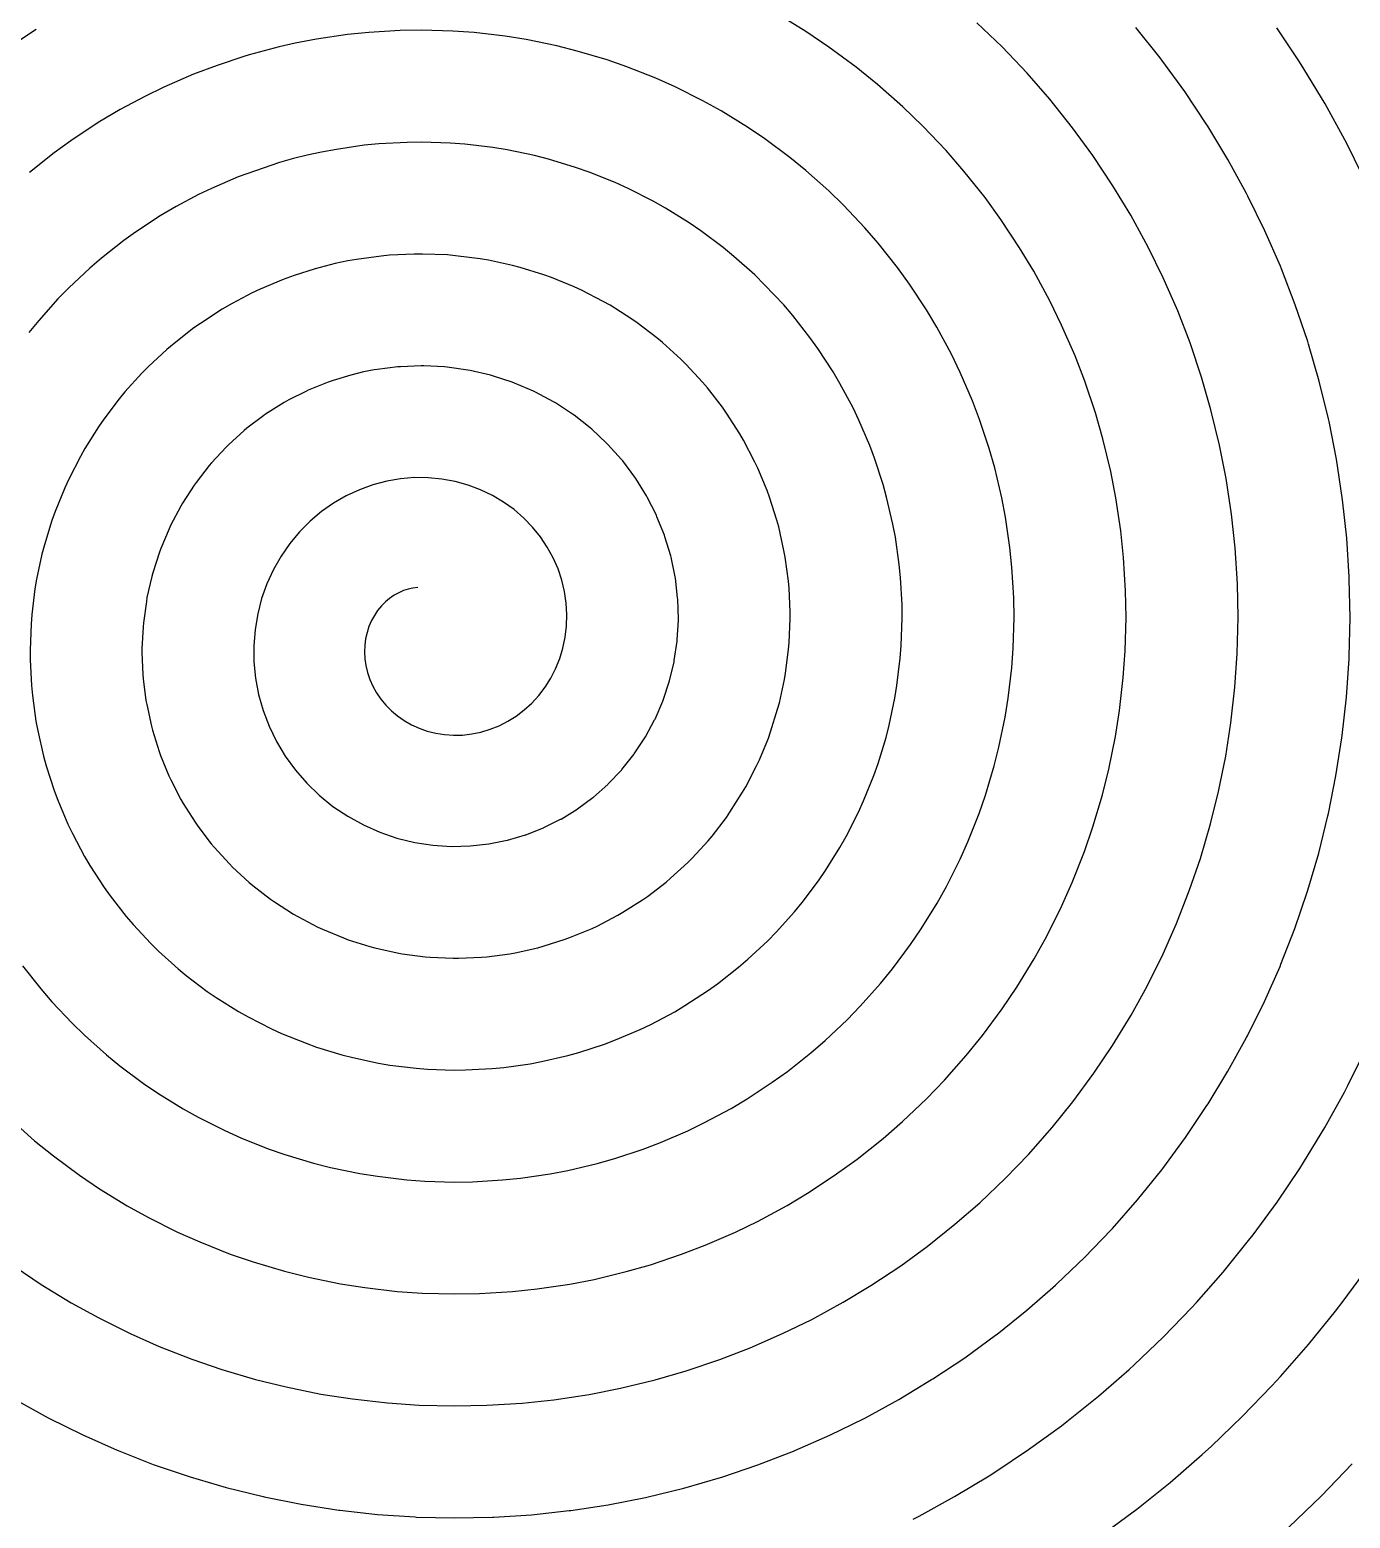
# Model space of a CAD drawing. Header units: inches. Extents: x -2.6 to 2.66, y -2.63 to 2.64.
# Drawn here: x -0.401 to 0.896, y -0.868 to 0.593 of the extents above; entities that cross this region are included whole.
import ezdxf

# ---------------------------------------------------------------- set-up
doc = ezdxf.new("R2010")
doc.units = ezdxf.units.IN
doc.header["$MEASUREMENT"] = 0
doc.linetypes.add('Continuous2', pattern=[0])
doc.layers.add('inner', color=1, linetype='Continuous')

msp = doc.modelspace()

# ---------------------------------------------------------------- linework, layer by layer
at = {"layer": 'inner', "color": 176, "linetype": 'Continuous2', "lineweight": -3}
for p, q in [((0.3612, 0.5917), (0.3328, 0.6091)), ((0.5537, 0.5766), (0.5291, 0.6002)), ((-0.3946, 0.5939), (-0.4238, 0.5745)), ((-0.089, 0.5887), (-0.1193, 0.5842)), ((-0.0681, 0.5909), (-0.089, 0.5887)), ((-0.0373, 0.5927), (-0.0681, 0.5909)), ((-0.0163, 0.593), (-0.0373, 0.5927)), ((0.0145, 0.5922), (-0.0163, 0.593)), ((0.0353, 0.5907), (0.0145, 0.5922)), ((0.0659, 0.5872), (0.0353, 0.5907)), ((0.0864, 0.5839), (0.0659, 0.5872)), ((0.3837, 0.5765), (0.3612, 0.5917)), ((0.7089, 0.5659), (0.6851, 0.5956)), ((0.8459, 0.562), (0.8235, 0.5955)), ((-0.156, 0.5767), (-0.1854, 0.5689)), ((-0.1404, 0.5802), (-0.156, 0.5767)), ((-0.1193, 0.5842), (-0.1404, 0.5802)), ((0.1165, 0.5777), (0.0864, 0.5839)), ((0.1366, 0.5726), (0.1165, 0.5777)), ((0.1659, 0.5639), (0.1366, 0.5726)), ((0.4104, 0.5567), (0.3837, 0.5765)), ((0.5783, 0.5507), (0.5537, 0.5766)), ((-0.2169, 0.5584), (-0.2402, 0.5498)), ((-0.1909, 0.5672), (-0.2169, 0.5584)), ((-0.1854, 0.5689), (-0.1909, 0.5672)), ((0.1854, 0.5571), (0.1659, 0.5639)), ((0.2139, 0.5458), (0.1854, 0.5571)), ((0.4315, 0.5397), (0.4104, 0.5567)), ((0.7107, 0.5636), (0.7089, 0.5659)), ((0.7331, 0.5328), (0.7107, 0.5636)), ((0.8502, 0.5552), (0.8459, 0.562)), ((-0.2402, 0.5498), (-0.2692, 0.5371)), ((0.2327, 0.5374), (0.2139, 0.5458)), ((0.6007, 0.5252), (0.5783, 0.5507)), ((0.8709, 0.5207), (0.8502, 0.5552)), ((-0.288, 0.5281), (-0.3122, 0.5151)), ((-0.2692, 0.5371), (-0.288, 0.5281)), ((0.26, 0.5237), (0.2327, 0.5374)), ((0.4564, 0.5177), (0.4315, 0.5397)), ((0.7543, 0.5011), (0.7331, 0.5328)), ((-0.3122, 0.5151), (-0.3337, 0.5023)), ((0.2779, 0.5138), (0.26, 0.5237)), ((0.3038, 0.4978), (0.2779, 0.5138)), ((0.4758, 0.4989), (0.4564, 0.5177)), ((0.6229, 0.4973), (0.6007, 0.5252)), ((0.8903, 0.4854), (0.8709, 0.5207)), ((-0.3337, 0.5023), (-0.3606, 0.4845)), ((0.3207, 0.4864), (0.3038, 0.4978)), ((0.4987, 0.4749), (0.4758, 0.4989)), ((0.6429, 0.47), (0.6229, 0.4973)), ((0.7558, 0.4987), (0.7543, 0.5011)), ((0.7755, 0.4661), (0.7558, 0.4987)), ((-0.3606, 0.4845), (-0.3772, 0.4725)), ((-0.0304, 0.4829), (-0.0582, 0.4814)), ((-0.0159, 0.4831), (-0.0304, 0.4829)), ((0.0118, 0.4822), (-0.0159, 0.4831)), ((0.3452, 0.4682), (0.3207, 0.4864)), ((0.8939, 0.4784), (0.8903, 0.4854)), ((-0.3772, 0.4725), (-0.4013, 0.4534)), ((-0.1286, 0.4702), (-0.1419, 0.4669)), ((-0.1145, 0.4733), (-0.1286, 0.4702)), ((-0.0999, 0.476), (-0.1145, 0.4733)), ((-0.0726, 0.48), (-0.0999, 0.476)), ((-0.0582, 0.4814), (-0.0726, 0.48)), ((0.0261, 0.4811), (0.0118, 0.4822)), ((0.0536, 0.4778), (0.0261, 0.4811)), ((0.0677, 0.4755), (0.0536, 0.4778)), ((0.0947, 0.4699), (0.0677, 0.4755)), ((0.1085, 0.4663), (0.0947, 0.4699)), ((0.3609, 0.4554), (0.3452, 0.4682)), ((0.5163, 0.4546), (0.4987, 0.4749)), ((0.6626, 0.4403), (0.6429, 0.47)), ((0.9116, 0.4422), (0.8939, 0.4784)), ((-0.1793, 0.4551), (-0.1962, 0.449)), ((-0.1558, 0.463), (-0.1793, 0.4551)), ((-0.1419, 0.4669), (-0.1558, 0.463)), ((0.1349, 0.4583), (0.1085, 0.4663)), ((0.1482, 0.4537), (0.1349, 0.4583)), ((0.1738, 0.4434), (0.1482, 0.4537)), ((0.3836, 0.4352), (0.3609, 0.4554)), ((0.537, 0.4287), (0.5163, 0.4546)), ((0.7937, 0.4328), (0.7755, 0.4661)), ((-0.1962, 0.449), (-0.2225, 0.4376)), ((0.1865, 0.4377), (0.1738, 0.4434)), ((0.6801, 0.4114), (0.6626, 0.4403)), ((-0.2353, 0.4316), (-0.2573, 0.4199)), ((-0.2225, 0.4376), (-0.2353, 0.4316)), ((0.2111, 0.4252), (0.1865, 0.4377)), ((0.2232, 0.4184), (0.2111, 0.4252)), ((0.3981, 0.4211), (0.3836, 0.4352)), ((0.5527, 0.407), (0.537, 0.4287)), ((0.795, 0.4302), (0.7937, 0.4328)), ((0.8118, 0.3961), (0.795, 0.4302)), ((-0.2729, 0.4107), (-0.2972, 0.3947)), ((-0.2573, 0.4199), (-0.2729, 0.4107)), ((0.2465, 0.4039), (0.2232, 0.4184)), ((0.419, 0.399), (0.3981, 0.4211)), ((0.6971, 0.3801), (0.6801, 0.4114)), ((-0.2972, 0.3947), (-0.3086, 0.3865)), ((0.2579, 0.3961), (0.2465, 0.4039)), ((0.2799, 0.3796), (0.2579, 0.3961)), ((0.4321, 0.3838), (0.419, 0.399)), ((0.571, 0.3794), (0.5527, 0.407)), ((0.827, 0.3613), (0.8118, 0.3961)), ((-0.3086, 0.3865), (-0.3305, 0.3693)), ((0.451, 0.36), (0.4321, 0.3838)), ((0.712, 0.3499), (0.6971, 0.3801)), ((-0.3305, 0.3693), (-0.3421, 0.3593)), ((-0.0886, 0.3664), (-0.1011, 0.3638)), ((-0.0802, 0.3679), (-0.0886, 0.3664)), ((-0.0561, 0.3712), (-0.0802, 0.3679)), ((-0.0479, 0.372), (-0.0561, 0.3712)), ((-0.0235, 0.3732), (-0.0479, 0.372)), ((-0.0153, 0.3732), (-0.0235, 0.3732)), ((0.0091, 0.3723), (-0.0153, 0.3732)), ((0.0172, 0.3716), (0.0091, 0.3723)), ((0.0413, 0.3685), (0.0172, 0.3716)), ((0.0493, 0.3672), (0.0413, 0.3685)), ((0.073, 0.362), (0.0493, 0.3672)), ((0.2905, 0.3709), (0.2799, 0.3796)), ((0.3109, 0.3527), (0.2905, 0.3709)), ((0.5848, 0.3565), (0.571, 0.3794)), ((-0.3421, 0.3593), (-0.3627, 0.3399)), ((-0.1415, 0.352), (-0.1521, 0.3482)), ((-0.1207, 0.3587), (-0.1415, 0.352)), ((-0.1011, 0.3638), (-0.1207, 0.3587)), ((0.0807, 0.36), (0.073, 0.362)), ((0.1038, 0.3528), (0.0807, 0.36)), ((0.1113, 0.3502), (0.1038, 0.3528)), ((0.3206, 0.3431), (0.3109, 0.3527)), ((0.4627, 0.3438), (0.451, 0.36)), ((0.6006, 0.3274), (0.5848, 0.3565)), ((0.8281, 0.3588), (0.827, 0.3613)), ((0.8417, 0.3233), (0.8281, 0.3588)), ((-0.3627, 0.3399), (-0.3733, 0.3291)), ((-0.1747, 0.3386), (-0.1826, 0.335)), ((-0.1521, 0.3482), (-0.1747, 0.3386)), ((0.1336, 0.341), (0.1113, 0.3502)), ((0.1407, 0.3377), (0.1336, 0.341)), ((0.1622, 0.3267), (0.1407, 0.3377)), ((0.3394, 0.3232), (0.3206, 0.3431)), ((0.4794, 0.3185), (0.4627, 0.3438)), ((0.7262, 0.3173), (0.712, 0.3499)), ((-0.3733, 0.3291), (-0.3921, 0.3081)), ((-0.2021, 0.3248), (-0.212, 0.3191)), ((-0.1826, 0.335), (-0.2021, 0.3248)), ((0.1689, 0.3229), (0.1622, 0.3267)), ((0.1892, 0.31), (0.1689, 0.3229)), ((0.3482, 0.3129), (0.3394, 0.3232)), ((0.6122, 0.3035), (0.6006, 0.3274)), ((0.8539, 0.2874), (0.8417, 0.3233)), ((-0.3921, 0.3081), (-0.4018, 0.2962)), ((-0.212, 0.3191), (-0.2335, 0.3051)), ((0.1955, 0.3057), (0.1892, 0.31)), ((0.365, 0.2914), (0.3482, 0.3129)), ((0.4896, 0.3014), (0.4794, 0.3185)), ((0.7383, 0.286), (0.7262, 0.3173)), ((-0.2399, 0.3006), (-0.2593, 0.2855)), ((-0.2335, 0.3051), (-0.2399, 0.3006)), ((0.2146, 0.2911), (0.1955, 0.3057)), ((0.504, 0.2748), (0.4896, 0.3014)), ((0.6254, 0.2732), (0.6122, 0.3035)), ((-0.2663, 0.2796), (-0.2845, 0.2627)), ((-0.2593, 0.2855), (-0.2663, 0.2796)), ((0.2204, 0.2863), (0.2146, 0.2911)), ((0.2382, 0.2701), (0.2204, 0.2863)), ((0.3729, 0.2805), (0.365, 0.2914)), ((0.3878, 0.2576), (0.3729, 0.2805)), ((0.7497, 0.2523), (0.7383, 0.286)), ((0.8547, 0.2848), (0.8539, 0.2874)), ((0.8652, 0.2483), (0.8547, 0.2848)), ((-0.0166, 0.2634), (-0.0371, 0.2626)), ((-0.014, 0.2633), (-0.0166, 0.2634)), ((0.0064, 0.2623), (-0.014, 0.2633)), ((0.2435, 0.2649), (0.2382, 0.2701)), ((0.2597, 0.2473), (0.2435, 0.2649)), ((0.5126, 0.257), (0.504, 0.2748)), ((0.6349, 0.2485), (0.6254, 0.2732)), ((-0.2908, 0.2563), (-0.3075, 0.2379)), ((-0.2845, 0.2627), (-0.2908, 0.2563)), ((-0.1032, 0.249), (-0.1081, 0.2474)), ((-0.0856, 0.2544), (-0.1032, 0.249)), ((-0.0733, 0.2574), (-0.0856, 0.2544)), ((-0.0628, 0.2595), (-0.0733, 0.2574)), ((-0.0599, 0.2599), (-0.0628, 0.2595)), ((-0.0397, 0.2624), (-0.0599, 0.2599)), ((-0.0371, 0.2626), (-0.0397, 0.2624)), ((0.0089, 0.262), (0.0064, 0.2623)), ((0.0291, 0.2592), (0.0089, 0.262)), ((0.0314, 0.2588), (0.0291, 0.2592)), ((0.0513, 0.2542), (0.0314, 0.2588)), ((0.0535, 0.2536), (0.0513, 0.2542)), ((0.0728, 0.2473), (0.0535, 0.2536)), ((0.3946, 0.2461), (0.3878, 0.2576)), ((0.5246, 0.2292), (0.5126, 0.257)), ((0.7589, 0.2202), (0.7497, 0.2523)), ((-0.3075, 0.2379), (-0.3132, 0.2309)), ((-0.13, 0.2384), (-0.1465, 0.2301)), ((-0.1276, 0.2395), (-0.13, 0.2384)), ((-0.1081, 0.2474), (-0.1276, 0.2395)), ((0.0749, 0.2465), (0.0728, 0.2473)), ((0.0935, 0.2386), (0.0749, 0.2465)), ((0.0955, 0.2376), (0.0935, 0.2386)), ((0.1133, 0.2282), (0.0955, 0.2376)), ((0.2645, 0.2417), (0.2597, 0.2473)), ((0.2791, 0.2228), (0.2645, 0.2417)), ((0.4074, 0.2221), (0.3946, 0.2461)), ((0.6454, 0.2172), (0.6349, 0.2485)), ((0.8742, 0.2115), (0.8652, 0.2483)), ((-0.3132, 0.2309), (-0.3283, 0.2111)), ((-0.1511, 0.2274), (-0.1694, 0.2159)), ((-0.1465, 0.2301), (-0.1511, 0.2274)), ((0.1151, 0.2271), (0.1133, 0.2282)), ((0.1319, 0.2161), (0.1151, 0.2271)), ((0.2833, 0.2168), (0.2791, 0.2228)), ((0.4131, 0.2102), (0.4074, 0.2221)), ((0.5316, 0.2108), (0.5246, 0.2292)), ((0.7673, 0.1856), (0.7589, 0.2202)), ((-0.3283, 0.2111), (-0.3335, 0.2036)), ((-0.1713, 0.2146), (-0.1878, 0.2021)), ((-0.1694, 0.2159), (-0.1713, 0.2146)), ((0.1336, 0.2149), (0.1319, 0.2161)), ((0.1493, 0.2026), (0.1336, 0.2149)), ((0.2961, 0.1968), (0.2833, 0.2168)), ((0.4238, 0.1852), (0.4131, 0.2102)), ((0.5411, 0.1821), (0.5316, 0.2108)), ((0.6527, 0.1918), (0.6454, 0.2172)), ((0.8748, 0.2089), (0.8742, 0.2115)), ((0.8821, 0.1717), (0.8748, 0.2089)), ((-0.3335, 0.2036), (-0.3468, 0.1824)), ((-0.1904, 0.2), (-0.206, 0.1858)), ((-0.1878, 0.2021), (-0.1904, 0.2)), ((0.1508, 0.2013), (0.1493, 0.2026)), ((0.1654, 0.1876), (0.1508, 0.2013)), ((0.2998, 0.1905), (0.2961, 0.1968)), ((0.3108, 0.1695), (0.2998, 0.1905)), ((0.6604, 0.1598), (0.6527, 0.1918)), ((-0.3468, 0.1824), (-0.3513, 0.1744)), ((-0.2083, 0.1836), (-0.2226, 0.1682)), ((-0.206, 0.1858), (-0.2083, 0.1836)), ((0.1667, 0.1863), (0.1654, 0.1876)), ((0.18, 0.1714), (0.1667, 0.1863)), ((0.4285, 0.1728), (0.4238, 0.1852)), ((0.5465, 0.1633), (0.5411, 0.1821)), ((0.7737, 0.1529), (0.7673, 0.1856)), ((-0.3513, 0.1744), (-0.3627, 0.1521)), ((-0.2247, 0.1657), (-0.2376, 0.149)), ((-0.2226, 0.1682), (-0.2247, 0.1657)), ((0.1812, 0.17), (0.18, 0.1714)), ((0.1931, 0.1542), (0.1812, 0.17)), ((0.3139, 0.163), (0.3108, 0.1695)), ((0.323, 0.1411), (0.3139, 0.163)), ((0.4369, 0.147), (0.4285, 0.1728)), ((0.5535, 0.1339), (0.5465, 0.1633)), ((0.8878, 0.1343), (0.8821, 0.1717)), ((-0.3627, 0.1521), (-0.3666, 0.1437)), ((-0.2396, 0.1462), (-0.2511, 0.1285)), ((-0.2376, 0.149), (-0.2396, 0.1462)), ((-0.0641, 0.1466), (-0.0773, 0.1418)), ((-0.0505, 0.1502), (-0.0641, 0.1466)), ((-0.0369, 0.1525), (-0.0505, 0.1502)), ((-0.0232, 0.1537), (-0.0369, 0.1525)), ((-0.0097, 0.1536), (-0.0232, 0.1537)), ((0.0037, 0.1523), (-0.0097, 0.1536)), ((0.0168, 0.1499), (0.0037, 0.1523)), ((0.0295, 0.1464), (0.0168, 0.1499)), ((0.0417, 0.1418), (0.0295, 0.1464)), ((0.1941, 0.1527), (0.1931, 0.1542)), ((0.2045, 0.1359), (0.1941, 0.1527)), ((0.4404, 0.1344), (0.4369, 0.147)), ((0.6654, 0.1339), (0.6604, 0.1598)), ((0.7791, 0.1178), (0.7737, 0.1529)), ((-0.3666, 0.1437), (-0.376, 0.1204)), ((-0.0902, 0.1358), (-0.1027, 0.1286)), ((-0.0773, 0.1418), (-0.0902, 0.1358)), ((0.0534, 0.1362), (0.0417, 0.1418)), ((0.0643, 0.1296), (0.0534, 0.1362)), ((0.2054, 0.1344), (0.2045, 0.1359)), ((0.2143, 0.1168), (0.2054, 0.1344)), ((0.3255, 0.1345), (0.323, 0.1411)), ((0.3326, 0.1119), (0.3255, 0.1345)), ((0.4466, 0.108), (0.4404, 0.1344)), ((0.5572, 0.1147), (0.5535, 0.1339)), ((0.6703, 0.1014), (0.6654, 0.1339)), ((0.8881, 0.1317), (0.8878, 0.1343)), ((0.8922, 0.0941), (0.8881, 0.1317)), ((-0.376, 0.1204), (-0.3792, 0.1116)), ((-0.2528, 0.1255), (-0.2627, 0.1067)), ((-0.2511, 0.1285), (-0.2528, 0.1255)), ((-0.1146, 0.1203), (-0.1257, 0.1109)), ((-0.1027, 0.1286), (-0.1146, 0.1203)), ((0.0746, 0.1222), (0.0643, 0.1296)), ((0.0841, 0.114), (0.0746, 0.1222)), ((0.7826, 0.0848), (0.7791, 0.1178)), ((-0.3792, 0.1116), (-0.3866, 0.0876)), ((-0.2642, 0.1035), (-0.2724, 0.0839)), ((-0.2627, 0.1067), (-0.2642, 0.1035)), ((-0.1257, 0.1109), (-0.1362, 0.1004)), ((0.0927, 0.1051), (0.0841, 0.114)), ((0.1004, 0.0956), (0.0927, 0.1051)), ((0.2149, 0.1153), (0.2143, 0.1168)), ((0.2222, 0.0971), (0.2149, 0.1153)), ((0.3345, 0.1052), (0.3326, 0.1119)), ((0.3396, 0.0822), (0.3345, 0.1052)), ((0.449, 0.0953), (0.4466, 0.108)), ((0.5615, 0.0849), (0.5572, 0.1147)), ((-0.1457, 0.0889), (-0.1543, 0.0766)), ((-0.1362, 0.1004), (-0.1457, 0.0889)), ((0.1071, 0.0855), (0.1004, 0.0956)), ((0.2227, 0.0956), (0.2222, 0.0971)), ((0.2284, 0.0769), (0.2227, 0.0956)), ((0.4528, 0.0685), (0.449, 0.0953)), ((0.673, 0.0753), (0.6703, 0.1014)), ((0.8946, 0.0563), (0.8922, 0.0941)), ((-0.389, 0.0784), (-0.3943, 0.0538)), ((-0.3866, 0.0876), (-0.389, 0.0784)), ((-0.2737, 0.0805), (-0.2802, 0.0602)), ((-0.2724, 0.0839), (-0.2737, 0.0805)), ((-0.1543, 0.0766), (-0.1618, 0.0634)), ((0.1129, 0.075), (0.1071, 0.0855)), ((0.1177, 0.0642), (0.1129, 0.075)), ((0.2287, 0.0754), (0.2284, 0.0769)), ((0.2327, 0.0563), (0.2287, 0.0754)), ((0.3409, 0.0754), (0.3396, 0.0822)), ((0.344, 0.052), (0.3409, 0.0754)), ((0.5635, 0.0656), (0.5615, 0.0849)), ((0.6751, 0.0425), (0.673, 0.0753)), ((0.7848, 0.0494), (0.7826, 0.0848)), ((-0.2802, 0.0602), (-0.2811, 0.0567)), ((-0.1618, 0.0634), (-0.1681, 0.0495)), ((0.1214, 0.053), (0.1177, 0.0642)), ((0.454, 0.0556), (0.4528, 0.0685)), ((0.5653, 0.0356), (0.5635, 0.0656)), ((-0.3959, 0.0444), (-0.399, 0.0194)), ((-0.3943, 0.0538), (-0.3959, 0.0444)), ((-0.2811, 0.0567), (-0.2859, 0.0358)), ((-0.1681, 0.0495), (-0.1733, 0.0349)), ((-0.0294, 0.0442), (-0.0341, 0.0427)), ((-0.0247, 0.0452), (-0.0294, 0.0442)), ((-0.02, 0.0458), (-0.0247, 0.0452)), ((0.1241, 0.0418), (0.1214, 0.053)), ((0.233, 0.0549), (0.2327, 0.0563)), ((0.2352, 0.0356), (0.233, 0.0549)), ((0.3446, 0.0452), (0.344, 0.052)), ((0.3457, 0.0218), (0.3446, 0.0452)), ((0.4555, 0.0287), (0.454, 0.0556)), ((0.7855, 0.0162), (0.7848, 0.0494)), ((0.8947, 0.0538), (0.8946, 0.0563)), ((0.8955, 0.016), (0.8947, 0.0538)), ((-0.2865, 0.0321), (-0.2894, 0.0109)), ((-0.2859, 0.0358), (-0.2865, 0.0321)), ((-0.1733, 0.0349), (-0.1772, 0.0199)), ((-0.0518, 0.0316), (-0.0557, 0.0277)), ((-0.0476, 0.0351), (-0.0518, 0.0316)), ((-0.0432, 0.0381), (-0.0476, 0.0351)), ((-0.0387, 0.0406), (-0.0432, 0.0381)), ((-0.0341, 0.0427), (-0.0387, 0.0406)), ((0.1258, 0.0304), (0.1241, 0.0418)), ((0.1265, 0.0191), (0.1258, 0.0304)), ((0.2353, 0.0342), (0.2352, 0.0356)), ((0.2359, 0.0148), (0.2353, 0.0342)), ((0.5656, 0.0162), (0.5653, 0.0356)), ((0.6755, 0.0163), (0.6751, 0.0425)), ((-0.399, 0.0194), (-0.3997, 0.0098)), ((-0.1772, 0.0199), (-0.1798, 0.0044)), ((-0.0626, 0.0184), (-0.0655, 0.0132)), ((-0.0594, 0.0233), (-0.0626, 0.0184)), ((-0.0557, 0.0277), (-0.0594, 0.0233)), ((0.1261, 0.0079), (0.1265, 0.0191)), ((0.2359, 0.0136), (0.2359, 0.0148)), ((0.3448, -0.0084), (0.3457, 0.015)), ((0.3457, 0.015), (0.3457, 0.0218)), ((0.4547, -0.0111), (0.4556, 0.0158)), ((0.4556, 0.0158), (0.4555, 0.0287)), ((0.5647, -0.0138), (0.5656, 0.0162)), ((0.6747, -0.0165), (0.6755, 0.0163)), ((0.7846, -0.0192), (0.7855, 0.0162)), ((0.8946, -0.0219), (0.8955, 0.016)), ((-0.3997, 0.0098), (-0.4007, -0.0155)), ((-0.2898, 0.0071), (-0.2908, -0.0144)), ((-0.2894, 0.0109), (-0.2898, 0.0071)), ((-0.1798, 0.0044), (-0.181, -0.0114)), ((-0.0698, 0.0017), (-0.0712, -0.0045)), ((-0.0679, 0.0076), (-0.0698, 0.0017)), ((-0.0655, 0.0132), (-0.0679, 0.0076)), ((0.1248, -0.003), (0.1261, 0.0079)), ((0.2348, -0.0057), (0.2359, 0.0136)), ((-0.2908, -0.0144), (-0.2908, -0.0183)), ((-0.181, -0.0114), (-0.1809, -0.0274)), ((-0.0721, -0.0109), (-0.0724, -0.0175)), ((-0.0712, -0.0045), (-0.0721, -0.0109)), ((0.1194, -0.0241), (0.1226, -0.0137)), ((0.1226, -0.0137), (0.1248, -0.003)), ((0.2319, -0.026), (0.2347, -0.0069)), ((0.2347, -0.0069), (0.2348, -0.0057)), ((0.3442, -0.0151), (0.3448, -0.0084)), ((0.4537, -0.0238), (0.4547, -0.0111)), ((0.5633, -0.033), (0.5647, -0.0138)), ((-0.4007, -0.0155), (-0.4006, -0.0252)), ((-0.4006, -0.0252), (-0.3993, -0.0505)), ((-0.2908, -0.0183), (-0.29, -0.0398)), ((-0.1809, -0.0274), (-0.1793, -0.0434)), ((-0.0724, -0.0175), (-0.072, -0.0242)), ((-0.072, -0.0242), (-0.071, -0.031)), ((0.1154, -0.034), (0.1194, -0.0241)), ((0.2272, -0.0458), (0.2317, -0.0271)), ((0.2317, -0.0271), (0.2319, -0.026)), ((0.3412, -0.0383), (0.3442, -0.0151)), ((0.4505, -0.0505), (0.4537, -0.0238)), ((0.6728, -0.0425), (0.6747, -0.0165)), ((0.7824, -0.0521), (0.7846, -0.0192)), ((0.8919, -0.062), (0.8945, -0.0243)), ((0.8945, -0.0243), (0.8946, -0.0219)), ((-0.29, -0.0398), (-0.2896, -0.0438)), ((-0.2896, -0.0438), (-0.2869, -0.0652)), ((-0.1793, -0.0434), (-0.1763, -0.0593)), ((-0.071, -0.031), (-0.0694, -0.0378)), ((-0.0694, -0.0378), (-0.0671, -0.0446)), ((0.105, -0.0521), (0.1106, -0.0433)), ((0.1106, -0.0433), (0.1154, -0.034)), ((0.3401, -0.0447), (0.3412, -0.0383)), ((0.5598, -0.0628), (0.5633, -0.033)), ((0.6691, -0.075), (0.6728, -0.0425)), ((-0.3993, -0.0505), (-0.3984, -0.0603)), ((-0.0671, -0.0446), (-0.0641, -0.0512)), ((-0.0641, -0.0512), (-0.0605, -0.0577)), ((-0.0605, -0.0577), (-0.0563, -0.0639)), ((0.0988, -0.0603), (0.105, -0.0521)), ((0.2209, -0.065), (0.2269, -0.0468)), ((0.2269, -0.0468), (0.2272, -0.0458)), ((0.3351, -0.0676), (0.3401, -0.0447)), ((0.4484, -0.063), (0.4505, -0.0505)), ((0.7785, -0.0873), (0.7824, -0.0521)), ((-0.3984, -0.0603), (-0.3949, -0.0854)), ((-0.2869, -0.0652), (-0.2862, -0.0692)), ((-0.2862, -0.0692), (-0.2816, -0.0904)), ((-0.1763, -0.0593), (-0.1718, -0.0751)), ((-0.0563, -0.0639), (-0.0514, -0.0698)), ((-0.0514, -0.0698), (-0.0459, -0.0753)), ((0.0845, -0.0745), (0.0919, -0.0677)), ((0.0919, -0.0677), (0.0988, -0.0603)), ((0.213, -0.0835), (0.2206, -0.0659)), ((0.2206, -0.0659), (0.2209, -0.065)), ((0.3334, -0.0738), (0.3351, -0.0676)), ((0.4429, -0.0893), (0.4484, -0.063)), ((0.5568, -0.0817), (0.5598, -0.0628)), ((0.8878, -0.0996), (0.8919, -0.062)), ((-0.3949, -0.0854), (-0.3931, -0.0951)), ((-0.1718, -0.0751), (-0.166, -0.0905)), ((-0.0459, -0.0753), (-0.0399, -0.0804)), ((-0.0399, -0.0804), (-0.0333, -0.085)), ((-0.0333, -0.085), (-0.0262, -0.089)), ((0.0598, -0.09), (0.0684, -0.0856)), ((0.0684, -0.0856), (0.0766, -0.0805)), ((0.0766, -0.0805), (0.0845, -0.0745)), ((0.2035, -0.101), (0.2126, -0.0843)), ((0.2126, -0.0843), (0.213, -0.0835)), ((0.3264, -0.0961), (0.3334, -0.0738)), ((0.5507, -0.111), (0.5568, -0.0817)), ((0.6651, -0.1007), (0.6691, -0.075)), ((0.7734, -0.1199), (0.7785, -0.0873)), ((-0.3931, -0.0951), (-0.3874, -0.1199)), ((-0.2816, -0.0904), (-0.2805, -0.0944)), ((-0.2805, -0.0944), (-0.274, -0.1152)), ((-0.166, -0.0905), (-0.1587, -0.1055)), ((-0.0262, -0.089), (-0.0186, -0.0924)), ((-0.0186, -0.0924), (-0.0107, -0.0952)), ((-0.0107, -0.0952), (-0.0024, -0.0973)), ((-0.0024, -0.0973), (0.0062, -0.0987)), ((0.0062, -0.0987), (0.015, -0.0993)), ((0.015, -0.0993), (0.024, -0.0991)), ((0.024, -0.0991), (0.033, -0.0981)), ((0.033, -0.0981), (0.042, -0.0962)), ((0.042, -0.0962), (0.051, -0.0935)), ((0.051, -0.0935), (0.0598, -0.09)), ((0.1926, -0.1176), (0.2031, -0.1018)), ((0.2031, -0.1018), (0.2035, -0.101)), ((0.3154, -0.1236), (0.3243, -0.1021)), ((0.3243, -0.1021), (0.3264, -0.0961)), ((0.432, -0.1271), (0.4398, -0.1015)), ((0.4398, -0.1015), (0.4429, -0.0893)), ((0.6586, -0.1328), (0.6651, -0.1007)), ((0.8816, -0.1392), (0.8875, -0.1019)), ((0.8875, -0.1019), (0.8878, -0.0996)), ((-0.274, -0.1152), (-0.2726, -0.1191)), ((-0.1587, -0.1055), (-0.1501, -0.1198)), ((0.5461, -0.1295), (0.5507, -0.111)), ((-0.3874, -0.1199), (-0.3848, -0.1295)), ((-0.3848, -0.1295), (-0.3769, -0.1537)), ((-0.2726, -0.1191), (-0.2643, -0.1393)), ((-0.1501, -0.1198), (-0.1402, -0.1335)), ((0.1804, -0.133), (0.1922, -0.1182)), ((0.1922, -0.1182), (0.1926, -0.1176)), ((0.3021, -0.1499), (0.3127, -0.1293)), ((0.3127, -0.1293), (0.3154, -0.1236)), ((0.4278, -0.1389), (0.432, -0.1271)), ((0.5375, -0.1582), (0.5461, -0.1295)), ((0.7664, -0.1545), (0.7734, -0.1199)), ((-0.2643, -0.1393), (-0.2625, -0.1431)), ((-0.2625, -0.1431), (-0.2525, -0.1625)), ((-0.1402, -0.1335), (-0.129, -0.1464)), ((0.167, -0.1472), (0.18, -0.1336)), ((0.18, -0.1336), (0.1804, -0.133)), ((0.4178, -0.1637), (0.4278, -0.1389)), ((0.6523, -0.1579), (0.6586, -0.1328)), ((0.8742, -0.1763), (0.8816, -0.1392)), ((-0.3769, -0.1537), (-0.3734, -0.1631)), ((-0.129, -0.1464), (-0.1167, -0.1583)), ((-0.1167, -0.1583), (-0.1033, -0.1692)), ((0.137, -0.1716), (0.152, -0.1605)), ((0.152, -0.1605), (0.1525, -0.1601)), ((0.1525, -0.1601), (0.1665, -0.1477)), ((0.1665, -0.1477), (0.167, -0.1472)), ((0.2865, -0.1749), (0.2989, -0.1554)), ((0.2989, -0.1554), (0.3021, -0.1499)), ((0.5313, -0.1761), (0.5375, -0.1582)), ((0.643, -0.1892), (0.6523, -0.1579)), ((0.7585, -0.1864), (0.7664, -0.1545)), ((-0.3734, -0.1631), (-0.3635, -0.1866)), ((-0.2525, -0.1625), (-0.2503, -0.1663)), ((-0.2503, -0.1663), (-0.2386, -0.1848)), ((-0.1033, -0.1692), (-0.0888, -0.1789)), ((0.1207, -0.1816), (0.1366, -0.1719)), ((0.1366, -0.1719), (0.137, -0.1716)), ((0.283, -0.18), (0.2865, -0.1749)), ((0.4006, -0.1988), (0.4127, -0.175)), ((0.4127, -0.175), (0.4178, -0.1637)), ((-0.3635, -0.1866), (-0.3591, -0.1958)), ((-0.2386, -0.1848), (-0.2361, -0.1885)), ((-0.2361, -0.1885), (-0.2228, -0.2059)), ((-0.0888, -0.1789), (-0.0734, -0.1874)), ((-0.0734, -0.1874), (-0.0573, -0.1945)), ((0.1037, -0.1901), (0.1203, -0.1818)), ((0.1203, -0.1818), (0.1207, -0.1816)), ((0.269, -0.1983), (0.283, -0.18)), ((0.5202, -0.2039), (0.5313, -0.1761)), ((0.6346, -0.2136), (0.643, -0.1892)), ((0.7485, -0.2203), (0.7585, -0.1864)), ((0.8647, -0.2151), (0.8737, -0.1785)), ((0.8737, -0.1785), (0.8742, -0.1763)), ((-0.3591, -0.1958), (-0.3471, -0.2184)), ((-0.0573, -0.1945), (-0.0404, -0.2003)), ((-0.0404, -0.2003), (-0.0229, -0.2046)), ((-0.0229, -0.2046), (-0.0051, -0.2073)), ((0.0498, -0.206), (0.0679, -0.2024)), ((0.0679, -0.2024), (0.0681, -0.2023)), ((0.0681, -0.2023), (0.0858, -0.1971)), ((0.0858, -0.1971), (0.0861, -0.197)), ((0.0861, -0.197), (0.1033, -0.1903)), ((0.1033, -0.1903), (0.1037, -0.1901)), ((0.2495, -0.22), (0.2651, -0.203)), ((0.2651, -0.203), (0.269, -0.1983)), ((0.3945, -0.2096), (0.4006, -0.1988)), ((0.5125, -0.2211), (0.5202, -0.2039)), ((-0.3471, -0.2184), (-0.342, -0.2272)), ((-0.2228, -0.2059), (-0.2199, -0.2094)), ((-0.2199, -0.2094), (-0.205, -0.2256)), ((-0.0051, -0.2073), (0.0131, -0.2085)), ((0.0131, -0.2085), (0.0314, -0.2081)), ((0.0314, -0.2081), (0.0315, -0.2081)), ((0.0315, -0.2081), (0.0497, -0.206)), ((0.0497, -0.206), (0.0498, -0.206)), ((0.3804, -0.2322), (0.3945, -0.2096)), ((0.6226, -0.244), (0.6346, -0.2136)), ((0.8541, -0.2514), (0.8647, -0.2151)), ((-0.342, -0.2272), (-0.328, -0.2487)), ((-0.205, -0.2256), (-0.2018, -0.2289)), ((-0.2018, -0.2289), (-0.1856, -0.2438)), ((0.2283, -0.2398), (0.2453, -0.2242)), ((0.2453, -0.2242), (0.2495, -0.22)), ((0.3735, -0.2423), (0.3804, -0.2322)), ((0.4991, -0.2478), (0.5125, -0.2211)), ((0.7379, -0.2513), (0.7485, -0.2203)), ((-0.1856, -0.2438), (-0.182, -0.2468)), ((-0.182, -0.2468), (-0.1645, -0.2603)), ((0.2056, -0.2576), (0.2238, -0.2436)), ((0.2238, -0.2436), (0.2283, -0.2398)), ((0.3575, -0.2636), (0.3735, -0.2423)), ((0.49, -0.2642), (0.4991, -0.2478)), ((0.6122, -0.2674), (0.6226, -0.244)), ((-0.328, -0.2487), (-0.322, -0.2571)), ((-0.322, -0.2571), (-0.3063, -0.2773)), ((-0.1645, -0.2603), (-0.1606, -0.2631)), ((-0.1606, -0.2631), (-0.1419, -0.275)), ((0.1815, -0.2732), (0.2008, -0.2609)), ((0.2008, -0.2609), (0.2056, -0.2576)), ((0.7251, -0.2841), (0.7379, -0.2513)), ((0.8412, -0.2892), (0.8534, -0.2535)), ((0.8534, -0.2535), (0.8541, -0.2514)), ((-0.3063, -0.2773), (-0.2995, -0.2852)), ((-0.1419, -0.275), (-0.1377, -0.2774)), ((-0.1377, -0.2774), (-0.118, -0.2877)), ((0.1563, -0.2867), (0.1766, -0.2761)), ((0.1766, -0.2761), (0.1815, -0.2732)), ((0.332, -0.2927), (0.3498, -0.2729)), ((0.3498, -0.2729), (0.3575, -0.2636)), ((0.4743, -0.2895), (0.49, -0.2642)), ((0.5976, -0.2967), (0.6122, -0.2674)), ((-0.2995, -0.2852), (-0.282, -0.304)), ((-0.118, -0.2877), (-0.1136, -0.2898)), ((-0.1136, -0.2898), (-0.093, -0.2983)), ((0.1301, -0.2978), (0.1512, -0.2891)), ((0.1512, -0.2891), (0.1563, -0.2867)), ((0.4638, -0.305), (0.4743, -0.2895)), ((0.7118, -0.314), (0.7251, -0.2841)), ((0.8275, -0.3243), (0.8412, -0.2892)), ((-0.282, -0.304), (-0.2745, -0.3114)), ((-0.093, -0.2983), (-0.0883, -0.3001)), ((-0.0883, -0.3001), (-0.067, -0.3068)), ((-0.067, -0.3068), (-0.0621, -0.3081)), ((0.0978, -0.308), (0.1032, -0.3066)), ((0.1032, -0.3066), (0.1248, -0.2997)), ((0.1248, -0.2997), (0.1301, -0.2978)), ((0.3042, -0.3194), (0.3236, -0.3013)), ((0.3236, -0.3013), (0.332, -0.2927)), ((0.446, -0.3288), (0.4638, -0.305)), ((0.5853, -0.319), (0.5976, -0.2967)), ((-0.2745, -0.3114), (-0.2554, -0.3286)), ((-0.0621, -0.3081), (-0.0403, -0.313)), ((-0.0403, -0.313), (-0.0352, -0.3139)), ((-0.0352, -0.3139), (-0.0129, -0.3168)), ((-0.0129, -0.3168), (-0.0078, -0.3173)), ((-0.0078, -0.3173), (0.0147, -0.3183)), ((0.0147, -0.3183), (0.02, -0.3183)), ((0.02, -0.3183), (0.0426, -0.3173)), ((0.0426, -0.3173), (0.0479, -0.3168)), ((0.0479, -0.3168), (0.0703, -0.3139)), ((0.0703, -0.3139), (0.0757, -0.3129)), ((0.0757, -0.3129), (0.0978, -0.308)), ((0.2951, -0.3272), (0.3042, -0.3194)), ((0.5682, -0.3468), (0.5853, -0.319)), ((0.6962, -0.3456), (0.7118, -0.314)), ((-0.408, -0.3257), (-0.3901, -0.3484)), ((-0.2554, -0.3286), (-0.2473, -0.3354)), ((-0.2473, -0.3354), (-0.2267, -0.3509)), ((0.2743, -0.3435), (0.2951, -0.3272)), ((0.4343, -0.3433), (0.446, -0.3288)), ((0.8114, -0.3607), (0.8267, -0.3263)), ((0.8267, -0.3263), (0.8275, -0.3243)), ((-0.3901, -0.3484), (-0.3792, -0.3611)), ((0.2424, -0.3649), (0.2646, -0.3504)), ((0.2646, -0.3504), (0.2743, -0.3435)), ((0.4145, -0.3655), (0.4343, -0.3433)), ((0.554, -0.3679), (0.5682, -0.3468)), ((0.6804, -0.3741), (0.6962, -0.3456)), ((-0.3792, -0.3611), (-0.3594, -0.3822)), ((-0.2267, -0.3509), (-0.2179, -0.357)), ((-0.2179, -0.357), (-0.196, -0.3707)), ((0.2323, -0.3709), (0.2424, -0.3649)), ((0.7947, -0.3945), (0.8114, -0.3607)), ((-0.196, -0.3707), (-0.1866, -0.376)), ((-0.1866, -0.376), (-0.1636, -0.3877)), ((0.209, -0.3833), (0.2323, -0.3709)), ((0.3801, -0.3991), (0.4016, -0.3787)), ((0.4016, -0.3787), (0.4145, -0.3655)), ((0.5346, -0.3941), (0.554, -0.3679)), ((0.6621, -0.4041), (0.6804, -0.3741)), ((-0.3594, -0.3822), (-0.3473, -0.3939)), ((-0.3473, -0.3939), (-0.3257, -0.4132)), ((-0.1636, -0.3877), (-0.1537, -0.3922)), ((-0.1537, -0.3922), (-0.1297, -0.4019)), ((0.1742, -0.3986), (0.1984, -0.3883)), ((0.1984, -0.3883), (0.209, -0.3833)), ((0.5186, -0.4138), (0.5346, -0.3941)), ((0.7937, -0.3963), (0.7947, -0.3945)), ((-0.1297, -0.4019), (-0.1194, -0.4056)), ((-0.1194, -0.4056), (-0.0945, -0.4132)), ((0.1383, -0.4108), (0.1633, -0.4027)), ((0.1633, -0.4027), (0.1742, -0.3986)), ((0.3661, -0.4111), (0.3801, -0.3991)), ((0.644, -0.4311), (0.6621, -0.4041)), ((0.7755, -0.4293), (0.7937, -0.3963)), ((0.8932, -0.4434), (0.9109, -0.4076)), ((-0.3257, -0.4132), (-0.3125, -0.4239)), ((-0.0945, -0.4132), (-0.0839, -0.4159)), ((-0.0839, -0.4159), (-0.0584, -0.4213)), ((-0.0584, -0.4213), (-0.0475, -0.4232)), ((-0.0475, -0.4232), (-0.0216, -0.4264)), ((0.0644, -0.4256), (0.0903, -0.4219)), ((0.0903, -0.4219), (0.1016, -0.4198)), ((0.1016, -0.4198), (0.1272, -0.4139)), ((0.1272, -0.4139), (0.1383, -0.4108)), ((0.3429, -0.4295), (0.3661, -0.4111)), ((0.4971, -0.4382), (0.5186, -0.4138)), ((-0.3125, -0.4239), (-0.2893, -0.4413)), ((-0.0216, -0.4264), (-0.0104, -0.4272)), ((-0.0104, -0.4272), (0.0157, -0.4281)), ((0.0157, -0.4281), (0.0269, -0.428)), ((0.0269, -0.428), (0.0531, -0.4267)), ((0.0531, -0.4267), (0.0644, -0.4256)), ((0.328, -0.4402), (0.3429, -0.4295)), ((0.4795, -0.4564), (0.4971, -0.4382)), ((0.6231, -0.4594), (0.644, -0.4311)), ((0.756, -0.4614), (0.7755, -0.4293)), ((-0.2893, -0.4413), (-0.2752, -0.4508)), ((-0.2752, -0.4508), (-0.2505, -0.4661)), ((0.3033, -0.4565), (0.328, -0.4402)), ((0.8706, -0.4847), (0.8899, -0.4497)), ((0.8899, -0.4497), (0.8932, -0.4434)), ((-0.2505, -0.4661), (-0.2355, -0.4745)), ((0.2616, -0.4798), (0.2876, -0.4658)), ((0.2876, -0.4658), (0.3033, -0.4565)), ((0.4559, -0.4788), (0.4795, -0.4564)), ((0.6028, -0.4846), (0.6231, -0.4594)), ((0.7339, -0.4944), (0.7549, -0.4631)), ((0.7549, -0.4631), (0.756, -0.4614)), ((-0.42, -0.4764), (-0.3962, -0.4976)), ((-0.2355, -0.4745), (-0.2095, -0.4876)), ((0.2453, -0.4877), (0.2616, -0.4798)), ((0.4369, -0.4953), (0.4559, -0.4788)), ((-0.2095, -0.4876), (-0.1938, -0.4946)), ((-0.1938, -0.4946), (-0.1668, -0.5054)), ((0.2182, -0.4994), (0.2453, -0.4877)), ((0.4115, -0.5155), (0.4369, -0.4953)), ((0.5796, -0.511), (0.6028, -0.4846)), ((0.7117, -0.5247), (0.7339, -0.4944)), ((0.8499, -0.5188), (0.8706, -0.4847)), ((-0.3962, -0.4976), (-0.3778, -0.5125)), ((-0.1668, -0.5054), (-0.1504, -0.5111)), ((-0.1504, -0.5111), (-0.1225, -0.5195)), ((0.1734, -0.5151), (0.2013, -0.5058)), ((0.2013, -0.5058), (0.2182, -0.4994)), ((0.5572, -0.5342), (0.5796, -0.511)), ((-0.3778, -0.5125), (-0.3522, -0.5314)), ((-0.1225, -0.5195), (-0.1056, -0.5238)), ((-0.1056, -0.5238), (-0.077, -0.5297)), ((0.1274, -0.5267), (0.1561, -0.52)), ((0.1561, -0.52), (0.1734, -0.5151)), ((0.3912, -0.5302), (0.4115, -0.5155)), ((0.6869, -0.5555), (0.7105, -0.5262)), ((0.7105, -0.5262), (0.7117, -0.5247)), ((0.8238, -0.5578), (0.8461, -0.5247)), ((0.8461, -0.5247), (0.8499, -0.5188)), ((-0.3522, -0.5314), (-0.3325, -0.5447)), ((-0.077, -0.5297), (-0.0597, -0.5325)), ((-0.0597, -0.5325), (-0.0307, -0.5359)), ((-0.0307, -0.5359), (-0.0131, -0.5372)), ((-0.0131, -0.5372), (0.0162, -0.5381)), ((0.0162, -0.5381), (0.0338, -0.5378)), ((0.0338, -0.5378), (0.0631, -0.5361)), ((0.0631, -0.5361), (0.0808, -0.5343)), ((0.0808, -0.5343), (0.1099, -0.5301)), ((0.1099, -0.5301), (0.1274, -0.5267)), ((0.3642, -0.5481), (0.3912, -0.5302)), ((0.5318, -0.5584), (0.5572, -0.5342)), ((-0.3325, -0.5447), (-0.3053, -0.5614)), ((0.3427, -0.561), (0.3642, -0.5481)), ((-0.3053, -0.5614), (-0.2844, -0.573)), ((0.3143, -0.5764), (0.3427, -0.561)), ((0.5075, -0.5796), (0.5318, -0.5584)), ((0.6621, -0.5837), (0.6869, -0.5555)), ((0.8002, -0.59), (0.8238, -0.5578)), ((-0.2844, -0.573), (-0.2558, -0.5873)), ((0.2919, -0.5873), (0.3143, -0.5764)), ((0.4801, -0.6014), (0.5075, -0.5796)), ((0.6608, -0.5851), (0.6621, -0.5837)), ((-0.2558, -0.5873), (-0.234, -0.597)), ((-0.234, -0.597), (-0.2042, -0.6088)), ((0.2622, -0.6002), (0.2919, -0.5873)), ((0.6348, -0.6122), (0.6608, -0.5851)), ((0.7709, -0.6265), (0.7959, -0.5955)), ((0.7959, -0.5955), (0.8002, -0.59)), ((-0.2042, -0.6088), (-0.1815, -0.6166)), ((0.2084, -0.6193), (0.2391, -0.6091)), ((0.2391, -0.6091), (0.2622, -0.6002)), ((0.4542, -0.6203), (0.4801, -0.6014)), ((0.6076, -0.6381), (0.6348, -0.6122)), ((-0.4153, -0.6215), (-0.3898, -0.6386)), ((-0.1815, -0.6166), (-0.1508, -0.6257)), ((-0.1508, -0.6257), (-0.1273, -0.6316)), ((0.1533, -0.6337), (0.1847, -0.6261)), ((0.1847, -0.6261), (0.2084, -0.6193)), ((0.425, -0.6397), (0.4542, -0.6203)), ((0.7446, -0.6564), (0.7709, -0.6265)), ((0.8887, -0.6552), (0.9136, -0.6213)), ((-0.3898, -0.6386), (-0.3603, -0.6567)), ((-0.1273, -0.6316), (-0.0959, -0.638)), ((-0.0959, -0.638), (-0.072, -0.6418)), ((-0.072, -0.6418), (-0.0401, -0.6455)), ((0.0729, -0.6457), (0.0973, -0.6431)), ((0.0973, -0.6431), (0.1292, -0.6383)), ((0.1292, -0.6383), (0.1533, -0.6337)), ((0.3977, -0.6562), (0.425, -0.6397)), ((0.578, -0.664), (0.6063, -0.6393)), ((0.6063, -0.6393), (0.6076, -0.6381)), ((-0.3603, -0.6567), (-0.3333, -0.6715)), ((-0.0401, -0.6455), (-0.0158, -0.6472)), ((-0.0158, -0.6472), (0.0163, -0.648)), ((0.0163, -0.648), (0.0407, -0.6476)), ((0.0407, -0.6476), (0.0729, -0.6457)), ((0.3669, -0.673), (0.3977, -0.6562)), ((0.7399, -0.6615), (0.7446, -0.6564)), ((0.8812, -0.665), (0.8887, -0.6552)), ((-0.3333, -0.6715), (-0.3023, -0.6869)), ((0.5488, -0.6874), (0.578, -0.664)), ((0.7123, -0.6902), (0.7399, -0.6615)), ((0.8548, -0.6976), (0.8812, -0.665)), ((-0.3023, -0.6869), (-0.2741, -0.6995)), ((0.3063, -0.701), (0.3383, -0.687)), ((0.3383, -0.687), (0.3669, -0.673)), ((-0.2741, -0.6995), (-0.2418, -0.7121)), ((0.2766, -0.7125), (0.3063, -0.701)), ((0.5171, -0.7106), (0.5474, -0.6885)), ((0.5474, -0.6885), (0.5488, -0.6874)), ((0.6835, -0.7177), (0.7123, -0.6902)), ((0.8271, -0.7292), (0.8548, -0.6976)), ((-0.2418, -0.7121), (-0.2125, -0.7222)), ((0.2435, -0.7236), (0.2766, -0.7125)), ((0.4859, -0.7313), (0.5171, -0.7106)), ((-0.2125, -0.7222), (-0.1793, -0.732)), ((0.2131, -0.7324), (0.2435, -0.7236)), ((0.6484, -0.7485), (0.6784, -0.7223)), ((0.6784, -0.7223), (0.6835, -0.7177)), ((0.8188, -0.7382), (0.8271, -0.7292)), ((-0.1793, -0.732), (-0.1491, -0.7394)), ((-0.1491, -0.7394), (-0.1151, -0.7463)), ((0.1482, -0.7467), (0.1792, -0.7406)), ((0.1792, -0.7406), (0.2131, -0.7324)), ((0.4524, -0.7516), (0.4845, -0.7322)), ((0.4845, -0.7322), (0.4859, -0.7313)), ((0.7896, -0.7684), (0.8188, -0.7382)), ((-0.4155, -0.7518), (-0.383, -0.7697)), ((-0.1151, -0.7463), (-0.0842, -0.7511)), ((-0.0842, -0.7511), (-0.0497, -0.755)), ((-0.0497, -0.755), (-0.0185, -0.7571)), ((-0.0185, -0.7571), (0.0163, -0.758)), ((0.0163, -0.758), (0.0477, -0.7574)), ((0.0477, -0.7574), (0.0824, -0.7552)), ((0.0824, -0.7552), (0.1137, -0.7519)), ((0.1137, -0.7519), (0.1482, -0.7467)), ((0.4196, -0.7696), (0.4524, -0.7516)), ((0.6174, -0.7734), (0.6484, -0.7485)), ((-0.383, -0.7697), (-0.3823, -0.7701)), ((-0.3823, -0.7701), (-0.349, -0.7865)), ((0.3846, -0.7868), (0.4182, -0.7703)), ((0.4182, -0.7703), (0.4196, -0.7696)), ((0.612, -0.7775), (0.6174, -0.7734)), ((0.7594, -0.7974), (0.7896, -0.7684)), ((-0.349, -0.7865), (-0.3151, -0.8015)), ((0.3503, -0.8018), (0.3846, -0.7868)), ((0.5798, -0.8009), (0.612, -0.7775)), ((-0.3151, -0.8015), (-0.3142, -0.8019)), ((-0.3142, -0.8019), (-0.2797, -0.8154)), ((0.314, -0.8159), (0.3489, -0.8024)), ((0.3489, -0.8024), (0.3503, -0.8018)), ((0.5468, -0.823), (0.5798, -0.8009)), ((0.7504, -0.8056), (0.7594, -0.7974)), ((-0.2797, -0.8154), (-0.2445, -0.8274)), ((0.2786, -0.8278), (0.314, -0.8159)), ((0.7187, -0.8331), (0.7504, -0.8056)), ((0.867, -0.8466), (0.8976, -0.815)), ((-0.2445, -0.8274), (-0.2436, -0.8277)), ((-0.2436, -0.8277), (-0.208, -0.8381)), ((0.2413, -0.8387), (0.2772, -0.8283)), ((0.2772, -0.8283), (0.2786, -0.8278)), ((0.5071, -0.8471), (0.5411, -0.8266)), ((0.5411, -0.8266), (0.5468, -0.823)), ((0.686, -0.8593), (0.7187, -0.8331)), ((-0.208, -0.8381), (-0.1719, -0.847)), ((-0.1719, -0.847), (-0.1708, -0.8473)), ((-0.1708, -0.8473), (-0.1344, -0.8546)), ((0.167, -0.855), (0.2037, -0.8478)), ((0.2037, -0.8478), (0.205, -0.8475)), ((0.205, -0.8475), (0.2413, -0.8387)), ((0.4723, -0.8662), (0.5071, -0.8471)), ((0.8352, -0.877), (0.867, -0.8466)), ((-0.1344, -0.8546), (-0.0976, -0.8603)), ((-0.0976, -0.8603), (-0.0965, -0.8604)), ((-0.0965, -0.8604), (-0.0595, -0.8645)), ((0.0918, -0.8648), (0.1288, -0.8608)), ((0.1288, -0.8608), (0.1302, -0.8606)), ((0.1302, -0.8606), (0.167, -0.855)), ((0.6764, -0.8667), (0.686, -0.8593)), ((-0.0595, -0.8645), (-0.0224, -0.867)), ((-0.0224, -0.867), (-0.0212, -0.8671)), ((-0.0212, -0.8671), (0.016, -0.868)), ((0.016, -0.868), (0.0533, -0.8672)), ((0.0533, -0.8672), (0.0546, -0.8672)), ((0.0546, -0.8672), (0.0918, -0.8648)), ((0.4664, -0.8692), (0.4723, -0.8662)), ((0.6425, -0.8913), (0.6764, -0.8667))]:
    msp.add_line(p, q, dxfattribs=at)

doc.saveas('drawing.dxf')
